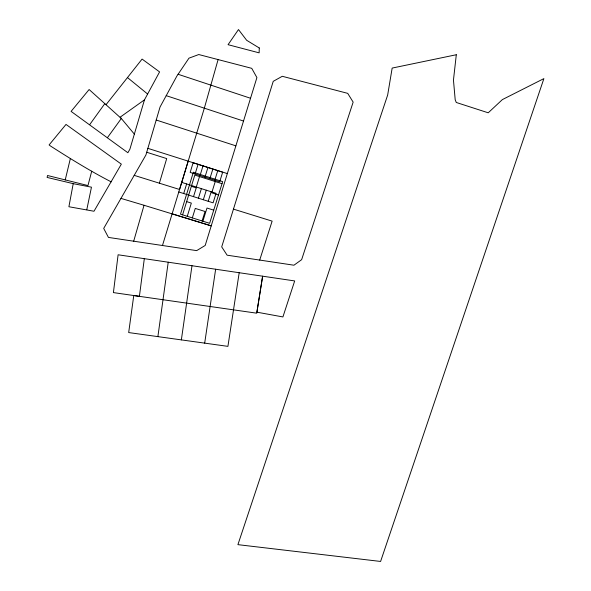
<?xml version="1.0" encoding="UTF-8"?>
<svg xmlns="http://www.w3.org/2000/svg" width="591" height="591" viewBox="0 0 591 591"><rect width="100%" height="100%" fill="white"/><g stroke="black" fill="none" stroke-linecap="round" stroke-linejoin="round"><path stroke-width="0.89" d="M144.315 258.666L139.402 296.342L256.73 313.186L262.626 276.189L294.68 280.932L282.912 316.939L256.9 312.174L262.626 276.189L118.104 254.78L113.406 292.597L139.402 296.342L133.765 295.515L128.683 332.563L227.919 346.363L239.192 272.717M168.221 262.197L157.886 336.626M191.986 265.721L181.356 339.884M215.641 269.223L204.685 343.135M91.723 171.213L87.956 185.559L47.531 175.497L47.11 177.433L73.218 183.661L68.903 206.739L93.991 211.246L121.34 164.135L66.007 124.428L49.112 144.928L50.294 145.881C70.144 158.595 90.216 171.05 111.182 181.851M86.788 209.716L91.465 187.177L73.218 183.661M70.344 158.617L65.232 179.9M218.101 59.573L204.323 108.219L179.553 189.482L134.201 175.357M133.684 241.202L144.041 205.269L120.956 198.391M146.716 152.256L160.058 106.978L176.945 75.951L188.965 58.162L198.768 54.542L251.736 68.334L256.908 77.576L205.195 245.45L196.677 250.628L108.441 237.419L103.698 228.422L145.918 154.982L146.716 152.256L166.699 158.587L159.378 183.195M106.033 104.696L142.084 59.078L159.585 71.91L144.47 99.849L129.887 149.227L127.878 152.729L71.097 111.396L89.115 89.522L121.318 118.496L107.444 137.651M162.466 245.509L188.182 161.151M183.698 193.538L186.63 183.949M182.582 214.851L194.808 175.084L222.024 183.69M195.104 173.983L198.074 164.328M187.258 216.313L191.336 203.097L186.653 201.62M199.522 176.576L196.049 187.812L191.358 186.32M193.523 196.648L196.478 187.081M200.031 175.557L203.009 165.908M192.326 217.902L195.266 208.416L205.04 211.489L202.085 220.953M198.428 198.192L201.383 188.64M204.951 177.13L207.936 167.497M203.326 199.743L206.289 190.199M209.864 178.696L212.856 169.07M208.217 201.287L211.186 191.757M214.769 180.262L217.769 170.651M202.883 221.204L206.99 208.032L213.735 210.152M215.25 181.548L211.741 192.799L218.5 194.941M259.708 260.07L293.949 265.211L301.639 259.671L353.152 102.117L347.715 93.356L282.276 76.291L273.241 81.329L221.706 246.89L227.121 255.186L259.708 260.07L272.126 221.13L233.46 209.125M89.721 124.605L104.836 103.61M144.47 99.849L120.187 117.144L134.364 134.127M144.041 205.269L211.231 225.858L172.099 213.816M178.77 191.979L213.1 202.831L216.077 193.309L181.696 182.383M147.868 148.341L227.328 173.591M235.875 145.844L156.216 120.025M243.522 121.044L166.219 95.661M250.532 98.261L178.083 74.267M127.53 77.613L147.624 94.028M259.272 47.974L259.139 52.85L228.06 44.687L238.483 29.55L246.661 40.291L259.272 47.974M456.304 54.741L453.46 80.066L455.203 99.79L456.282 102.479L488.225 112.8L502.372 99.598L543.89 78.61L380.597 561.45L237.914 544.651L387.666 95.018L392.165 68.076L456.304 54.741M193.131 162.739L190.169 172.402L219.667 181.829L222.674 172.225L193.131 162.739M193.36 172.269L180.491 214.193L209.613 223.309L222.667 181.644L193.36 172.269"/></g></svg>
